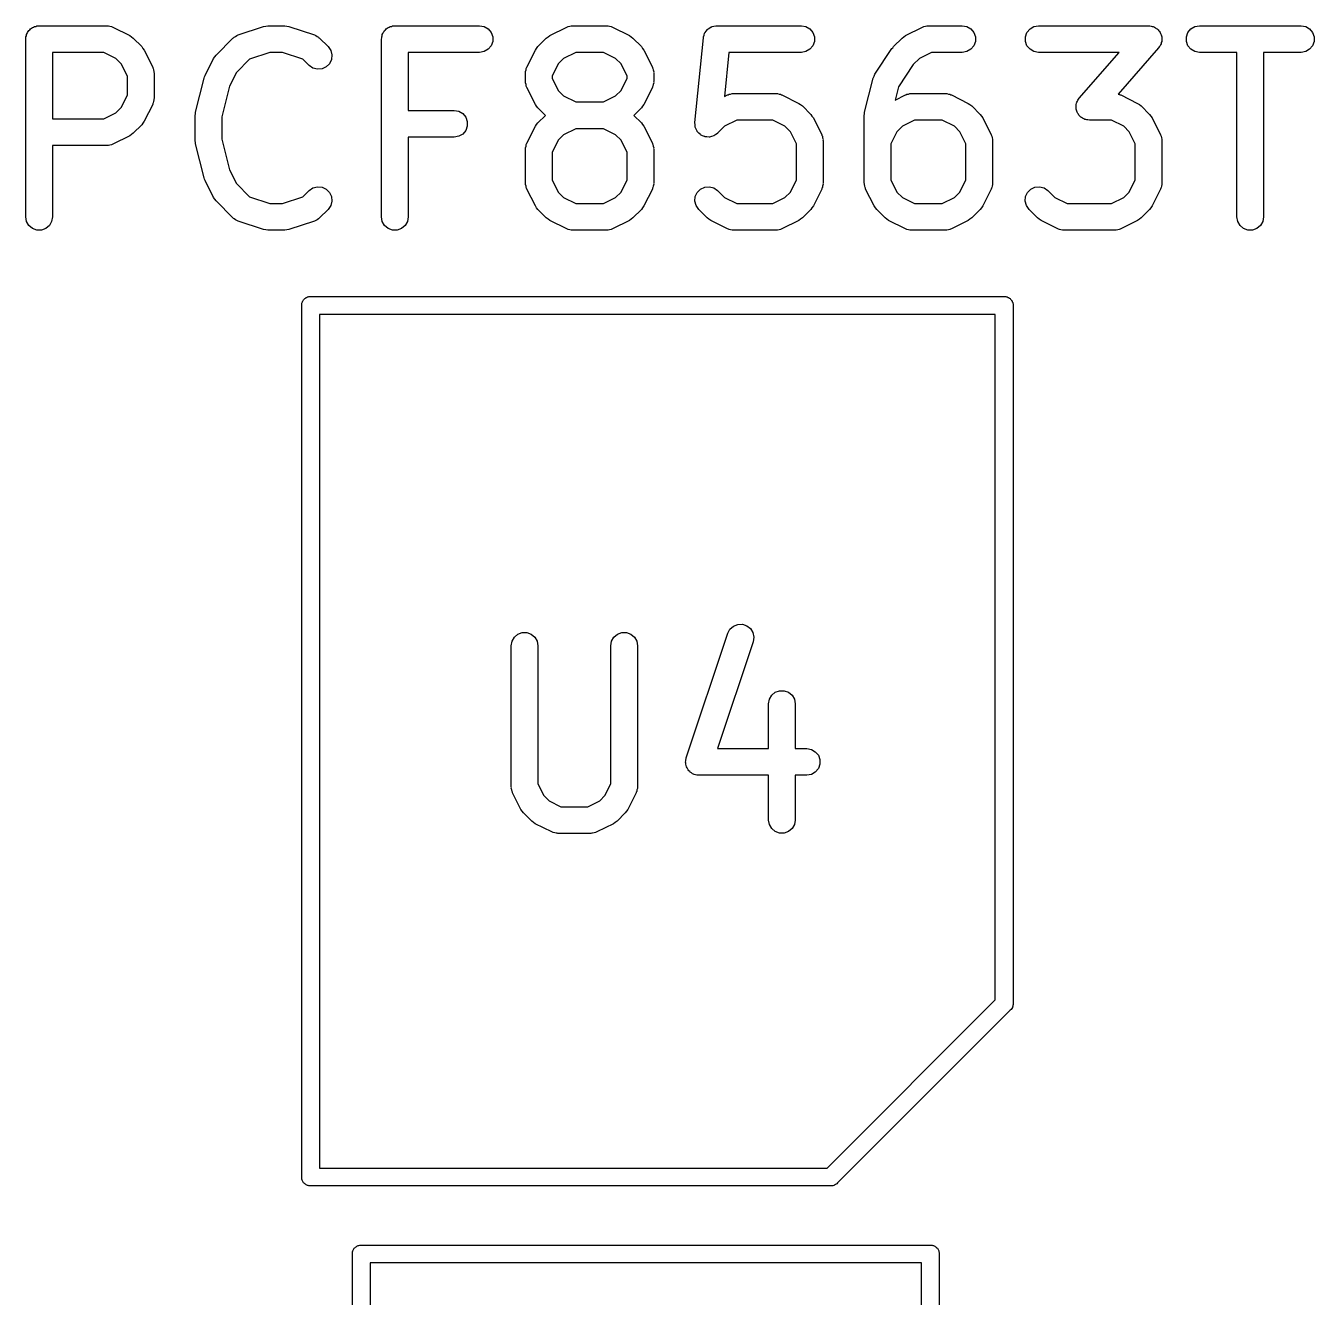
# Model space of a CAD drawing. Extents: x 51.7 to 146.1, y -97.1 to -36.3.
# Drawn here: x 95.95 to 103.2, y -83.9 to -76.75 of the extents above; entities that cross this region are included whole.
import ezdxf

# ---------------------------------------------------------------- set-up
doc = ezdxf.new("R2010")
doc.units = 0
doc.header["$MEASUREMENT"] = 0
doc.layers.add('BLACK', color=7, linetype='CONTINUOUS')

msp = doc.modelspace()

# ---------------------------------------------------------------- linework, layer by layer
at = {"layer": 'BLACK', "linetype": 'CONTINUOUS'}
for p, q in [((95.9626, -76.793), (95.9649, -76.7869)), ((95.9649, -76.7869), (95.9691, -76.7819)), ((95.9691, -76.7819), (95.9724, -76.7762)), ((95.9724, -76.7762), (95.9774, -76.772)), ((95.9774, -76.772), (95.9816, -76.7669)), ((95.9816, -76.7669), (95.9873, -76.7636)), ((95.9873, -76.7636), (95.9923, -76.7594)), ((95.9923, -76.7594), (95.9985, -76.7572)), ((95.9985, -76.7572), (96.0042, -76.7539)), ((96.0042, -76.7539), (96.0106, -76.7528)), ((96.0106, -76.7528), (96.0168, -76.7505)), ((96.0168, -76.7505), (96.0233, -76.7505)), ((96.0233, -76.7505), (96.0298, -76.7494)), ((96.0298, -76.7494), (96.4108, -76.7494)), ((96.4108, -76.7494), (96.415, -76.7501)), ((96.415, -76.7501), (96.4193, -76.7499)), ((96.4193, -76.7499), (96.4278, -76.7524)), ((96.4278, -76.7524), (96.4364, -76.7539)), ((96.4364, -76.7539), (96.4402, -76.7561)), ((96.4402, -76.7561), (96.4443, -76.7573)), ((96.4443, -76.7573), (96.5395, -76.8049)), ((97.1489, -76.8008), (97.2918, -76.7532)), ((97.2918, -76.7532), (97.3037, -76.7515)), ((97.3037, -76.7515), (97.3155, -76.7494)), ((97.3155, -76.7494), (97.4108, -76.7494)), ((97.4108, -76.7494), (97.4226, -76.7515)), ((97.4226, -76.7515), (97.4345, -76.7532)), ((97.4345, -76.7532), (97.5773, -76.8008)), ((97.9626, -76.793), (97.9649, -76.7869)), ((97.9649, -76.7869), (97.9691, -76.7819)), ((97.9691, -76.7819), (97.9724, -76.7762)), ((97.9724, -76.7762), (97.9774, -76.772)), ((97.9774, -76.772), (97.9816, -76.7669)), ((97.9816, -76.7669), (97.9873, -76.7636)), ((97.9873, -76.7636), (97.9923, -76.7594)), ((97.9923, -76.7594), (97.9985, -76.7572)), ((97.9985, -76.7572), (98.0042, -76.7539)), ((98.0042, -76.7539), (98.0106, -76.7528)), ((98.0106, -76.7528), (98.0168, -76.7505)), ((98.0168, -76.7505), (98.0233, -76.7505)), ((98.0233, -76.7505), (98.0298, -76.7494)), ((98.0298, -76.7494), (98.506, -76.7494)), ((98.506, -76.7494), (98.5317, -76.7539)), ((98.5317, -76.7539), (98.5542, -76.7669)), ((98.5542, -76.7669), (98.571, -76.7869)), ((98.571, -76.7869), (98.5799, -76.8114)), ((98.901, -76.8049), (98.9963, -76.7573)), ((98.9963, -76.7573), (99.0004, -76.7561)), ((99.0004, -76.7561), (99.0042, -76.7539)), ((99.0042, -76.7539), (99.0128, -76.7524)), ((99.0128, -76.7524), (99.0212, -76.7499)), ((99.0212, -76.7499), (99.0255, -76.7501)), ((99.0255, -76.7501), (99.0298, -76.7494)), ((99.0298, -76.7494), (99.2203, -76.7494)), ((99.2203, -76.7494), (99.2245, -76.7501)), ((99.2245, -76.7501), (99.2289, -76.7499)), ((99.2289, -76.7499), (99.2373, -76.7524)), ((99.2373, -76.7524), (99.2459, -76.7539)), ((99.2459, -76.7539), (99.2497, -76.7561)), ((99.2497, -76.7561), (99.2538, -76.7573)), ((99.2538, -76.7573), (99.3491, -76.8049)), ((99.7734, -76.7895), (99.7744, -76.7869)), ((99.7744, -76.7869), (99.781, -76.779)), ((99.781, -76.779), (99.787, -76.7707)), ((99.787, -76.7707), (99.7893, -76.7691)), ((99.7893, -76.7691), (99.7911, -76.7669)), ((99.7911, -76.7669), (99.8, -76.7618)), ((99.8, -76.7618), (99.8085, -76.756)), ((99.8085, -76.756), (99.8112, -76.7553)), ((99.8112, -76.7553), (99.8137, -76.7539)), ((99.8137, -76.7539), (99.8238, -76.7521)), ((99.8238, -76.7521), (99.8337, -76.7496)), ((99.8337, -76.7496), (99.8365, -76.7499)), ((99.8365, -76.7499), (99.8393, -76.7494)), ((99.8393, -76.7494), (100.316, -76.7494)), ((100.316, -76.7494), (100.341, -76.7539)), ((100.341, -76.7539), (100.364, -76.7669)), ((100.364, -76.7669), (100.38, -76.7869)), ((100.38, -76.7869), (100.389, -76.8114)), ((100.901, -76.8049), (100.996, -76.7573)), ((100.996, -76.7573), (101, -76.7561)), ((101, -76.7561), (101.004, -76.7539)), ((101.004, -76.7539), (101.013, -76.7524)), ((101.013, -76.7524), (101.021, -76.7499)), ((101.021, -76.7499), (101.026, -76.7501)), ((101.026, -76.7501), (101.03, -76.7494)), ((101.03, -76.7494), (101.22, -76.7494)), ((101.22, -76.7494), (101.246, -76.7539)), ((101.246, -76.7539), (101.268, -76.7669)), ((101.268, -76.7669), (101.285, -76.7869)), ((101.285, -76.7869), (101.294, -76.8114)), ((101.575, -76.8114), (101.584, -76.7869)), ((101.584, -76.7869), (101.601, -76.7669)), ((101.601, -76.7669), (101.623, -76.7539)), ((101.623, -76.7539), (101.649, -76.7494)), ((101.649, -76.7494), (102.268, -76.7494)), ((102.268, -76.7494), (102.275, -76.7507)), ((102.275, -76.7507), (102.282, -76.7508)), ((102.282, -76.7508), (102.288, -76.7529)), ((102.288, -76.7529), (102.294, -76.7539)), ((102.294, -76.7539), (102.3, -76.7576)), ((102.3, -76.7576), (102.307, -76.7602)), ((102.307, -76.7602), (102.311, -76.764)), ((102.311, -76.764), (102.316, -76.7669)), ((102.316, -76.7669), (102.321, -76.7725)), ((102.321, -76.7725), (102.326, -76.7774)), ((102.326, -76.7774), (102.329, -76.7824)), ((102.329, -76.7824), (102.333, -76.7869)), ((102.333, -76.7869), (102.335, -76.7938)), ((102.48, -76.8114), (102.489, -76.7869)), ((102.489, -76.7869), (102.505, -76.7669)), ((102.505, -76.7669), (102.528, -76.7539)), ((102.528, -76.7539), (102.554, -76.7494)), ((102.554, -76.7494), (103.125, -76.7494)), ((103.125, -76.7494), (103.151, -76.7539)), ((103.151, -76.7539), (103.173, -76.7669)), ((103.173, -76.7669), (103.19, -76.7869)), ((103.19, -76.7869), (103.199, -76.8114)), ((95.9548, -76.8244), (95.9559, -76.8179)), ((95.9548, -77.8244), (95.9548, -76.8244)), ((95.9559, -76.8114), (95.9582, -76.8052)), ((95.9559, -76.8179), (95.9559, -76.8114)), ((95.9582, -76.8052), (95.9593, -76.7987)), ((95.9593, -76.7987), (95.9626, -76.793)), ((96.5395, -76.8049), (96.5492, -76.8121)), ((96.5492, -76.8121), (96.559, -76.819)), ((96.559, -76.819), (96.6067, -76.8666)), ((97.0244, -76.9142), (97.1196, -76.819)), ((97.1196, -76.819), (97.1232, -76.8165)), ((97.1232, -76.8165), (97.126, -76.8133)), ((97.126, -76.8133), (97.1338, -76.8091)), ((97.1338, -76.8091), (97.141, -76.804)), ((97.141, -76.804), (97.1451, -76.8029)), ((97.1451, -76.8029), (97.1489, -76.8008)), ((97.5773, -76.8008), (97.5811, -76.8029)), ((97.5811, -76.8029), (97.5853, -76.804)), ((97.5853, -76.804), (97.5925, -76.8091)), ((97.5925, -76.8091), (97.6002, -76.8133)), ((97.6002, -76.8133), (97.6031, -76.8165)), ((97.6031, -76.8165), (97.6067, -76.819)), ((97.6067, -76.819), (97.6543, -76.8666)), ((97.9548, -76.8244), (97.9559, -76.8179)), ((97.9548, -77.8244), (97.9548, -76.8244)), ((97.9559, -76.8114), (97.9582, -76.8052)), ((97.9559, -76.8179), (97.9559, -76.8114)), ((97.9582, -76.8052), (97.9593, -76.7987)), ((97.9593, -76.7987), (97.9626, -76.793)), ((98.5799, -76.8374), (98.571, -76.8619)), ((98.5799, -76.8114), (98.5799, -76.8374)), ((98.8339, -76.8666), (98.8815, -76.819)), ((98.8815, -76.819), (98.8914, -76.8121)), ((98.8914, -76.8121), (98.901, -76.8049)), ((99.3491, -76.8049), (99.3587, -76.8121)), ((99.3587, -76.8121), (99.3686, -76.819)), ((99.3686, -76.819), (99.4162, -76.8666)), ((99.7171, -77.2931), (99.7647, -76.8169)), ((99.7647, -76.8169), (99.7655, -76.8142)), ((99.7655, -76.8114), (99.769, -76.8017)), ((99.7655, -76.8142), (99.7655, -76.8114)), ((99.769, -76.8017), (99.7718, -76.7918)), ((99.7718, -76.7918), (99.7734, -76.7895)), ((100.389, -76.8374), (100.38, -76.8619)), ((100.389, -76.8114), (100.389, -76.8374)), ((100.834, -76.8666), (100.882, -76.819)), ((100.882, -76.819), (100.891, -76.8121)), ((100.891, -76.8121), (100.901, -76.8049)), ((101.294, -76.8374), (101.285, -76.8619)), ((101.294, -76.8114), (101.294, -76.8374)), ((101.575, -76.8374), (101.575, -76.8114)), ((101.584, -76.8619), (101.575, -76.8374)), ((102.335, -76.8564), (102.333, -76.8619)), ((102.335, -76.7938), (102.339, -76.8002)), ((102.338, -76.8515), (102.335, -76.8564)), ((102.339, -76.8443), (102.338, -76.8515)), ((102.339, -76.8002), (102.34, -76.8059)), ((102.342, -76.8374), (102.339, -76.8443)), ((102.34, -76.8059), (102.342, -76.8114)), ((102.342, -76.8114), (102.342, -76.8187)), ((102.342, -76.8187), (102.343, -76.8259)), ((102.343, -76.8259), (102.342, -76.8316)), ((102.342, -76.8316), (102.342, -76.8374)), ((102.48, -76.8374), (102.48, -76.8114)), ((102.489, -76.8619), (102.48, -76.8374)), ((103.199, -76.8374), (103.19, -76.8619)), ((103.199, -76.8114), (103.199, -76.8374)), ((96.1048, -76.8994), (96.1048, -77.2732)), ((96.3931, -76.8994), (96.1048, -76.8994)), ((96.4616, -76.9336), (96.3931, -76.8994)), ((96.6067, -76.8666), (96.6135, -76.8764)), ((96.6135, -76.8764), (96.6207, -76.8861)), ((96.6207, -76.8861), (96.6683, -76.9813)), ((97.0103, -76.9337), (97.0175, -76.924)), ((97.0175, -76.924), (97.0244, -76.9142)), ((97.3277, -76.8994), (97.2132, -76.9376)), ((97.3986, -76.8994), (97.3277, -76.8994)), ((97.5131, -76.9376), (97.3986, -76.8994)), ((97.6543, -76.8666), (97.6692, -76.8879)), ((97.6692, -76.8879), (97.676, -76.9131)), ((97.676, -76.9131), (97.6737, -76.939)), ((98.506, -76.8994), (98.1048, -76.8994)), ((98.1048, -76.8994), (98.1048, -77.2256)), ((98.5317, -76.8949), (98.506, -76.8994)), ((98.5542, -76.8818), (98.5317, -76.8949)), ((98.571, -76.8619), (98.5542, -76.8818)), ((98.7723, -76.9813), (98.8199, -76.8861)), ((98.8199, -76.8861), (98.827, -76.8764)), ((98.827, -76.8764), (98.8339, -76.8666)), ((99.0475, -76.8994), (98.979, -76.9336)), ((99.2026, -76.8994), (99.0475, -76.8994)), ((99.2711, -76.9336), (99.2026, -76.8994)), ((99.4162, -76.8666), (99.4231, -76.8764)), ((99.4231, -76.8764), (99.4302, -76.8861)), ((99.4302, -76.8861), (99.4778, -76.9813)), ((99.9072, -76.8994), (99.8824, -77.1476)), ((100.316, -76.8994), (99.9072, -76.8994)), ((100.341, -76.8949), (100.316, -76.8994)), ((100.364, -76.8818), (100.341, -76.8949)), ((100.38, -76.8619), (100.364, -76.8818)), ((100.729, -77.0209), (100.825, -76.878)), ((100.825, -76.878), (100.83, -76.8727)), ((100.83, -76.8727), (100.834, -76.8666)), ((101.048, -76.8994), (100.979, -76.9336)), ((101.22, -76.8994), (101.048, -76.8994)), ((101.246, -76.8949), (101.22, -76.8994)), ((101.268, -76.8818), (101.246, -76.8949)), ((101.285, -76.8619), (101.268, -76.8818)), ((101.601, -76.8818), (101.584, -76.8619)), ((101.623, -76.8949), (101.601, -76.8818)), ((101.649, -76.8994), (101.623, -76.8949)), ((102.103, -76.8994), (101.649, -76.8994)), ((101.878, -77.1559), (102.103, -76.8994)), ((102.324, -76.8738), (102.097, -77.1338)), ((102.328, -76.8675), (102.324, -76.8738)), ((102.333, -76.8619), (102.328, -76.8675)), ((102.505, -76.8818), (102.489, -76.8619)), ((102.528, -76.8949), (102.505, -76.8818)), ((102.554, -76.8994), (102.528, -76.8949)), ((102.764, -76.8994), (102.554, -76.8994)), ((102.764, -77.8244), (102.764, -76.8994)), ((103.125, -76.8994), (102.914, -76.8994)), ((102.914, -76.8994), (102.914, -77.8244)), ((103.151, -76.8949), (103.125, -76.8994)), ((103.173, -76.8818), (103.151, -76.8949)), ((103.19, -76.8619), (103.173, -76.8818)), ((96.492, -76.964), (96.4616, -76.9336)), ((96.5262, -77.0326), (96.492, -76.964)), ((96.6683, -76.9813), (96.6696, -76.9855)), ((96.6696, -76.9855), (96.6717, -76.9892)), ((96.6717, -76.9892), (96.6732, -76.9979)), ((96.6732, -76.9979), (96.6757, -77.0063)), ((96.9627, -77.0289), (97.0103, -76.9337)), ((97.2132, -76.9376), (97.1391, -77.0117)), ((97.5482, -76.9727), (97.5131, -76.9376)), ((97.5695, -76.9876), (97.5482, -76.9727)), ((97.5947, -76.9943), (97.5695, -76.9876)), ((97.6206, -76.9921), (97.5947, -76.9943)), ((97.6443, -76.9811), (97.6206, -76.9921)), ((97.6627, -76.9626), (97.6443, -76.9811)), ((97.6737, -76.939), (97.6627, -76.9626)), ((98.7648, -77.0063), (98.7673, -76.9979)), ((98.7673, -76.9979), (98.7689, -76.9892)), ((98.7689, -76.9892), (98.771, -76.9855)), ((98.771, -76.9855), (98.7723, -76.9813)), ((98.9486, -76.964), (98.9143, -77.0326)), ((98.979, -76.9336), (98.9486, -76.964)), ((99.3015, -76.964), (99.2711, -76.9336)), ((99.3358, -77.0326), (99.3015, -76.964)), ((99.4778, -76.9813), (99.4791, -76.9855)), ((99.4791, -76.9855), (99.4812, -76.9892)), ((99.4812, -76.9892), (99.4828, -76.9979)), ((99.4828, -76.9979), (99.4853, -77.0063)), ((100.945, -76.9674), (100.861, -77.0933)), ((100.979, -76.9336), (100.945, -76.9674)), ((96.5262, -77.14), (96.5262, -77.0326)), ((96.6757, -77.0063), (96.6755, -77.0106)), ((96.6755, -77.0106), (96.6762, -77.0149)), ((96.6762, -77.0149), (96.6762, -77.1577)), ((96.9094, -77.2348), (96.957, -77.0443)), ((96.957, -77.0443), (96.9604, -77.0368)), ((96.9604, -77.0368), (96.9627, -77.0289)), ((97.1391, -77.0117), (97.1006, -77.0887)), ((98.7643, -77.0149), (98.7651, -77.0106)), ((98.7643, -77.0625), (98.7643, -77.0149)), ((98.7651, -77.0667), (98.7643, -77.0625)), ((98.7651, -77.0106), (98.7648, -77.0063)), ((98.7648, -77.071), (98.7651, -77.0667)), ((98.7673, -77.0795), (98.7648, -77.071)), ((98.9143, -77.0326), (98.9143, -77.0448)), ((98.9143, -77.0448), (98.9486, -77.1133)), ((99.3015, -77.1133), (99.3358, -77.0448)), ((99.3358, -77.0448), (99.3358, -77.0326)), ((99.4853, -77.0711), (99.4828, -77.0795)), ((99.4853, -77.0063), (99.485, -77.0106)), ((99.485, -77.0106), (99.4858, -77.0149)), ((99.4858, -77.0625), (99.485, -77.0667)), ((99.485, -77.0667), (99.4853, -77.0711)), ((99.4858, -77.0149), (99.4858, -77.0625)), ((100.671, -77.2348), (100.719, -77.0443)), ((100.719, -77.0443), (100.724, -77.0327)), ((100.724, -77.0327), (100.729, -77.0209)), ((96.492, -77.2085), (96.5262, -77.14)), ((97.1006, -77.0887), (97.0572, -77.2622)), ((98.7689, -77.0881), (98.7673, -77.0795)), ((98.771, -77.0919), (98.7689, -77.0881)), ((98.7723, -77.096), (98.771, -77.0919)), ((98.8199, -77.1913), (98.7723, -77.096)), ((98.9486, -77.1133), (98.979, -77.1437)), ((98.979, -77.1437), (99.0475, -77.178)), ((99.2026, -77.178), (99.2711, -77.1437)), ((99.2711, -77.1437), (99.3015, -77.1133)), ((99.4778, -77.096), (99.4302, -77.1913)), ((99.4791, -77.0919), (99.4778, -77.096)), ((99.4812, -77.0881), (99.4791, -77.0919)), ((99.4828, -77.0795), (99.4812, -77.0881)), ((99.8824, -77.1476), (99.901, -77.1383)), ((99.901, -77.1383), (99.9052, -77.137)), ((99.9052, -77.137), (99.9089, -77.1349)), ((99.9089, -77.1349), (99.9176, -77.1333)), ((99.9176, -77.1333), (99.926, -77.1308)), ((99.926, -77.1308), (99.9303, -77.1311)), ((99.9303, -77.1311), (99.9346, -77.1303)), ((99.9346, -77.1303), (100.173, -77.1303)), ((100.173, -77.1303), (100.177, -77.1311)), ((100.177, -77.1311), (100.181, -77.1308)), ((100.181, -77.1308), (100.19, -77.1333)), ((100.19, -77.1333), (100.198, -77.1349)), ((100.198, -77.1349), (100.202, -77.137)), ((100.202, -77.137), (100.206, -77.1383)), ((100.206, -77.1383), (100.301, -77.1859)), ((100.861, -77.0933), (100.843, -77.1674)), ((100.843, -77.1674), (100.901, -77.1383)), ((100.901, -77.1383), (100.905, -77.137)), ((100.905, -77.137), (100.909, -77.1349)), ((100.909, -77.1349), (100.918, -77.1333)), ((100.918, -77.1333), (100.926, -77.1308)), ((100.926, -77.1308), (100.93, -77.1311)), ((100.93, -77.1311), (100.935, -77.1303)), ((100.935, -77.1303), (101.125, -77.1303)), ((101.125, -77.1303), (101.129, -77.1311)), ((101.129, -77.1311), (101.134, -77.1308)), ((101.134, -77.1308), (101.142, -77.1333)), ((101.142, -77.1333), (101.151, -77.1349)), ((101.151, -77.1349), (101.154, -77.137)), ((101.154, -77.137), (101.159, -77.1383)), ((101.159, -77.1383), (101.254, -77.1859)), ((102.097, -77.1338), (102.103, -77.1349)), ((102.103, -77.1349), (102.107, -77.137)), ((102.107, -77.137), (102.111, -77.1383)), ((102.111, -77.1383), (102.206, -77.1859)), ((96.4616, -77.2389), (96.492, -77.2085)), ((96.6683, -77.1913), (96.6207, -77.2865)), ((96.6696, -77.1871), (96.6683, -77.1913)), ((96.6717, -77.1834), (96.6696, -77.1871)), ((96.6732, -77.1747), (96.6717, -77.1834)), ((96.6757, -77.1663), (96.6732, -77.1747)), ((96.6762, -77.1577), (96.6755, -77.162)), ((96.6755, -77.162), (96.6757, -77.1663)), ((98.827, -77.2009), (98.8199, -77.1913)), ((98.8339, -77.2107), (98.827, -77.2009)), ((98.8761, -77.253), (98.8339, -77.2107)), ((99.0475, -77.178), (99.2026, -77.178)), ((99.4162, -77.2107), (99.374, -77.253)), ((99.4231, -77.2009), (99.4162, -77.2107)), ((99.4302, -77.1913), (99.4231, -77.2009)), ((100.301, -77.1859), (100.311, -77.193)), ((100.311, -77.193), (100.321, -77.1999)), ((100.321, -77.1999), (100.369, -77.2475)), ((101.254, -77.1859), (101.263, -77.193)), ((101.263, -77.193), (101.273, -77.1999)), ((101.273, -77.1999), (101.321, -77.2475)), ((101.86, -77.2038), (101.861, -77.1981)), ((101.861, -77.211), (101.86, -77.2038)), ((101.861, -77.1923), (101.863, -77.1854)), ((101.861, -77.1981), (101.861, -77.1923)), ((101.861, -77.2184), (101.861, -77.211)), ((101.863, -77.2238), (101.861, -77.2184)), ((101.863, -77.1854), (101.865, -77.1782)), ((101.865, -77.1782), (101.868, -77.1733)), ((101.868, -77.1733), (101.87, -77.1678)), ((101.87, -77.1678), (101.874, -77.1622)), ((101.874, -77.1622), (101.878, -77.1559)), ((102.206, -77.1859), (102.216, -77.193)), ((102.216, -77.193), (102.226, -77.1999)), ((102.226, -77.1999), (102.273, -77.2475)), ((96.1048, -77.2732), (96.3931, -77.2732)), ((96.3931, -77.2732), (96.4616, -77.2389)), ((96.6207, -77.2865), (96.6135, -77.2962)), ((96.9072, -77.253), (96.9088, -77.2439)), ((96.9072, -77.3958), (96.9072, -77.253)), ((96.9088, -77.2439), (96.9094, -77.2348)), ((97.0572, -77.2622), (97.0572, -77.3866)), ((98.1048, -77.2256), (98.3631, -77.2256)), ((98.3631, -77.2256), (98.3888, -77.2301)), ((98.3888, -77.2301), (98.4114, -77.2431)), ((98.4114, -77.2431), (98.4281, -77.2631)), ((98.4281, -77.2631), (98.437, -77.2875)), ((98.437, -77.2875), (98.437, -77.3136)), ((98.827, -77.305), (98.8339, -77.2952)), ((98.8339, -77.2952), (98.8761, -77.253)), ((99.374, -77.253), (99.4162, -77.2952)), ((99.4162, -77.2952), (99.4231, -77.305)), ((99.717, -77.294), (99.7171, -77.2936)), ((99.7181, -77.3065), (99.717, -77.294)), ((99.7171, -77.2936), (99.7171, -77.2931)), ((99.9523, -77.2803), (99.8838, -77.3146)), ((100.155, -77.2803), (99.9523, -77.2803)), ((100.223, -77.3146), (100.155, -77.2803)), ((100.369, -77.2475), (100.375, -77.2574)), ((100.375, -77.2574), (100.383, -77.267)), ((100.383, -77.267), (100.43, -77.3623)), ((100.669, -77.253), (100.671, -77.2439)), ((100.669, -77.6339), (100.669, -77.253)), ((100.671, -77.2439), (100.671, -77.2348)), ((100.952, -77.2803), (100.884, -77.3146)), ((101.107, -77.2803), (100.952, -77.2803)), ((101.176, -77.3146), (101.107, -77.2803)), ((101.321, -77.2475), (101.328, -77.2574)), ((101.328, -77.2574), (101.335, -77.267)), ((101.335, -77.267), (101.383, -77.3623)), ((101.864, -77.2295), (101.863, -77.2238)), ((101.867, -77.2359), (101.864, -77.2295)), ((101.87, -77.2428), (101.867, -77.2359)), ((101.873, -77.2473), (101.87, -77.2428)), ((101.876, -77.2523), (101.873, -77.2473)), ((101.882, -77.2572), (101.876, -77.2523)), ((101.886, -77.2628), (101.882, -77.2572)), ((101.891, -77.2657), (101.886, -77.2628)), ((101.896, -77.2695), (101.891, -77.2657)), ((101.903, -77.2721), (101.896, -77.2695)), ((101.909, -77.2758), (101.903, -77.2721)), ((101.915, -77.2768), (101.909, -77.2758)), ((101.92, -77.2789), (101.915, -77.2768)), ((101.927, -77.2791), (101.92, -77.2789)), ((101.935, -77.2803), (101.927, -77.2791)), ((102.06, -77.2803), (101.935, -77.2803)), ((102.128, -77.3146), (102.06, -77.2803)), ((102.273, -77.2475), (102.28, -77.2574)), ((102.28, -77.2574), (102.287, -77.267)), ((102.287, -77.267), (102.335, -77.3623)), ((96.5395, -77.3677), (96.4443, -77.4153)), ((96.5492, -77.3605), (96.5395, -77.3677)), ((96.559, -77.3536), (96.5492, -77.3605)), ((96.6067, -77.306), (96.559, -77.3536)), ((96.6135, -77.2962), (96.6067, -77.306)), ((98.4114, -77.358), (98.3888, -77.371)), ((98.4281, -77.3381), (98.4114, -77.358)), ((98.437, -77.3136), (98.4281, -77.3381)), ((98.7723, -77.4099), (98.8199, -77.3146)), ((98.8199, -77.3146), (98.827, -77.305)), ((98.979, -77.3622), (98.9486, -77.3926)), ((99.0475, -77.328), (98.979, -77.3622)), ((99.2026, -77.328), (99.0475, -77.328)), ((99.2711, -77.3622), (99.2026, -77.328)), ((99.3015, -77.3926), (99.2711, -77.3622)), ((99.4231, -77.305), (99.4302, -77.3146)), ((99.4302, -77.3146), (99.4778, -77.4099)), ((99.719, -77.3191), (99.7181, -77.3065)), ((99.7192, -77.3195), (99.719, -77.3191)), ((99.7193, -77.32), (99.7192, -77.3195)), ((99.7246, -77.3314), (99.7193, -77.32)), ((99.7297, -77.3428), (99.7246, -77.3314)), ((99.7301, -77.3432), (99.7297, -77.3428)), ((99.7303, -77.3436), (99.7301, -77.3432)), ((99.7392, -77.3525), (99.7303, -77.3436)), ((99.7479, -77.3615), (99.7392, -77.3525)), ((99.7484, -77.3617), (99.7479, -77.3615)), ((99.7487, -77.362), (99.7484, -77.3617)), ((99.7601, -77.3673), (99.7487, -77.362)), ((99.7714, -77.3728), (99.7601, -77.3673)), ((99.8337, -77.3613), (99.8234, -77.3685)), ((99.8441, -77.3543), (99.8337, -77.3613)), ((99.8444, -77.3539), (99.8441, -77.3543)), ((99.8447, -77.3536), (99.8444, -77.3539)), ((99.8838, -77.3146), (99.8447, -77.3536)), ((100.254, -77.345), (100.223, -77.3146)), ((100.288, -77.4135), (100.254, -77.345)), ((100.43, -77.3623), (100.431, -77.3664)), ((100.431, -77.3664), (100.434, -77.3702)), ((100.853, -77.345), (100.819, -77.4135)), ((100.884, -77.3146), (100.853, -77.345)), ((101.206, -77.345), (101.176, -77.3146)), ((101.241, -77.4135), (101.206, -77.345)), ((101.383, -77.3623), (101.384, -77.3664)), ((101.384, -77.3664), (101.386, -77.3702)), ((102.159, -77.345), (102.128, -77.3146)), ((102.193, -77.4135), (102.159, -77.345)), ((102.335, -77.3623), (102.336, -77.3664)), ((102.336, -77.3664), (102.338, -77.3702)), ((96.4108, -77.4232), (96.1048, -77.4232)), ((96.1048, -77.4232), (96.1048, -77.8244)), ((96.415, -77.4224), (96.4108, -77.4232)), ((96.4193, -77.4227), (96.415, -77.4224)), ((96.4278, -77.4202), (96.4193, -77.4227)), ((96.4364, -77.4187), (96.4278, -77.4202)), ((96.4402, -77.4165), (96.4364, -77.4187)), ((96.4443, -77.4153), (96.4402, -77.4165)), ((96.9088, -77.4048), (96.9072, -77.3958)), ((96.9094, -77.414), (96.9088, -77.4048)), ((96.957, -77.6045), (96.9094, -77.414)), ((97.0572, -77.3866), (97.1006, -77.5601)), ((98.3631, -77.3756), (98.1048, -77.3756)), ((98.1048, -77.3756), (98.1048, -77.8244)), ((98.3888, -77.371), (98.3631, -77.3756)), ((98.7643, -77.4434), (98.7651, -77.4392)), ((98.7648, -77.4349), (98.7673, -77.4264)), ((98.7651, -77.4392), (98.7648, -77.4349)), ((98.7673, -77.4264), (98.7689, -77.4178)), ((98.7689, -77.4178), (98.771, -77.414)), ((98.771, -77.414), (98.7723, -77.4099)), ((98.9486, -77.3926), (98.9143, -77.4611)), ((99.3358, -77.4611), (99.3015, -77.3926)), ((99.4778, -77.4099), (99.4791, -77.414)), ((99.4791, -77.414), (99.4812, -77.4178)), ((99.4812, -77.4178), (99.4828, -77.4264)), ((99.4828, -77.4264), (99.4853, -77.4349)), ((99.4853, -77.4349), (99.485, -77.4392)), ((99.485, -77.4392), (99.4858, -77.4434)), ((99.7719, -77.3728), (99.7714, -77.3728)), ((99.7723, -77.373), (99.7719, -77.3728)), ((99.7848, -77.3741), (99.7723, -77.373)), ((99.7973, -77.3754), (99.7848, -77.3741)), ((99.7978, -77.3752), (99.7973, -77.3754)), ((99.7982, -77.3753), (99.7978, -77.3752)), ((99.8103, -77.372), (99.7982, -77.3753)), ((99.8226, -77.3689), (99.8103, -77.372)), ((99.823, -77.3687), (99.8226, -77.3689)), ((99.8234, -77.3685), (99.823, -77.3687)), ((100.288, -77.6162), (100.288, -77.4135)), ((100.434, -77.3702), (100.435, -77.3788)), ((100.435, -77.3788), (100.438, -77.3872)), ((100.438, -77.3872), (100.437, -77.3915)), ((100.437, -77.3915), (100.438, -77.3958)), ((100.438, -77.3958), (100.438, -77.6339)), ((100.819, -77.4135), (100.819, -77.6162)), ((101.241, -77.6162), (101.241, -77.4135)), ((101.386, -77.3702), (101.388, -77.3788)), ((101.388, -77.3788), (101.39, -77.3872)), ((101.39, -77.3872), (101.39, -77.3915)), ((101.39, -77.3915), (101.391, -77.3958)), ((101.391, -77.3958), (101.391, -77.6339)), ((102.193, -77.6162), (102.193, -77.4135)), ((102.338, -77.3702), (102.34, -77.3788)), ((102.34, -77.3788), (102.342, -77.3872)), ((102.342, -77.3872), (102.342, -77.3915)), ((102.342, -77.3915), (102.343, -77.3958)), ((102.343, -77.3958), (102.343, -77.6339)), ((98.7643, -77.6339), (98.7643, -77.4434)), ((98.9143, -77.4611), (98.9143, -77.6162)), ((99.3358, -77.6162), (99.3358, -77.4611)), ((99.4858, -77.4434), (99.4858, -77.6339)), ((97.1006, -77.5601), (97.1391, -77.6371)), ((96.9604, -77.612), (96.957, -77.6045)), ((96.9627, -77.6198), (96.9604, -77.612)), ((97.0103, -77.7151), (96.9627, -77.6198)), ((97.1391, -77.6371), (97.2132, -77.7112)), ((97.5695, -77.6612), (97.5947, -77.6544)), ((97.5947, -77.6544), (97.6206, -77.6567)), ((97.6206, -77.6567), (97.6443, -77.6677)), ((98.7651, -77.6382), (98.7643, -77.6339)), ((98.7648, -77.6425), (98.7651, -77.6382)), ((98.7673, -77.6509), (98.7648, -77.6425)), ((98.7689, -77.6596), (98.7673, -77.6509)), ((98.9143, -77.6162), (98.9486, -77.6847)), ((99.3015, -77.6847), (99.3358, -77.6162)), ((99.4828, -77.6509), (99.4812, -77.6596)), ((99.4853, -77.6425), (99.4828, -77.6509)), ((99.4858, -77.6339), (99.485, -77.6382)), ((99.485, -77.6382), (99.4853, -77.6425)), ((99.7487, -77.6677), (99.7723, -77.6567)), ((99.7723, -77.6567), (99.7982, -77.6544)), ((99.7982, -77.6544), (99.8234, -77.6612)), ((100.254, -77.6847), (100.288, -77.6162)), ((100.435, -77.6509), (100.434, -77.6596)), ((100.438, -77.6425), (100.435, -77.6509)), ((100.438, -77.6339), (100.437, -77.6382)), ((100.437, -77.6382), (100.438, -77.6425)), ((100.67, -77.6382), (100.669, -77.6339)), ((100.67, -77.6425), (100.67, -77.6382)), ((100.672, -77.6509), (100.67, -77.6425)), ((100.674, -77.6596), (100.672, -77.6509)), ((100.819, -77.6162), (100.853, -77.6847)), ((101.206, -77.6847), (101.241, -77.6162)), ((101.388, -77.6509), (101.386, -77.6596)), ((101.39, -77.6425), (101.388, -77.6509)), ((101.391, -77.6339), (101.39, -77.6382)), ((101.39, -77.6382), (101.39, -77.6425)), ((101.606, -77.6677), (101.629, -77.6567)), ((101.629, -77.6567), (101.655, -77.6544)), ((101.655, -77.6544), (101.681, -77.6612)), ((102.159, -77.6847), (102.193, -77.6162)), ((102.34, -77.6509), (102.338, -77.6596)), ((102.342, -77.6425), (102.34, -77.6509)), ((102.343, -77.6339), (102.342, -77.6382)), ((102.342, -77.6382), (102.342, -77.6425)), ((97.0175, -77.7247), (97.0103, -77.7151)), ((97.0244, -77.7346), (97.0175, -77.7247)), ((97.2132, -77.7112), (97.3277, -77.7494)), ((97.3986, -77.7494), (97.5131, -77.7112)), ((97.5131, -77.7112), (97.5482, -77.6761)), ((97.5482, -77.6761), (97.5695, -77.6612)), ((97.6443, -77.6677), (97.6627, -77.6861)), ((97.6627, -77.6861), (97.6737, -77.7097)), ((97.6737, -77.7097), (97.676, -77.7357)), ((98.771, -77.6633), (98.7689, -77.6596)), ((98.7723, -77.6674), (98.771, -77.6633)), ((98.8199, -77.7627), (98.7723, -77.6674)), ((98.9486, -77.6847), (98.979, -77.7151)), ((98.979, -77.7151), (99.0475, -77.7494)), ((99.2026, -77.7494), (99.2711, -77.7151)), ((99.2711, -77.7151), (99.3015, -77.6847)), ((99.4778, -77.6674), (99.4302, -77.7627)), ((99.4791, -77.6633), (99.4778, -77.6674)), ((99.4812, -77.6596), (99.4791, -77.6633)), ((99.717, -77.7357), (99.7193, -77.7097)), ((99.7193, -77.7097), (99.7303, -77.6861)), ((99.7303, -77.6861), (99.7487, -77.6677)), ((99.8234, -77.6612), (99.8447, -77.6761)), ((99.8447, -77.6761), (99.8838, -77.7151)), ((99.8838, -77.7151), (99.9523, -77.7494)), ((100.155, -77.7494), (100.223, -77.7151)), ((100.223, -77.7151), (100.254, -77.6847)), ((100.43, -77.6674), (100.383, -77.7627)), ((100.431, -77.6633), (100.43, -77.6674)), ((100.434, -77.6596), (100.431, -77.6633)), ((100.676, -77.6633), (100.674, -77.6596)), ((100.677, -77.6674), (100.676, -77.6633)), ((100.725, -77.7627), (100.677, -77.6674)), ((100.853, -77.6847), (100.884, -77.7151)), ((100.884, -77.7151), (100.952, -77.7494)), ((101.107, -77.7494), (101.176, -77.7151)), ((101.176, -77.7151), (101.206, -77.6847)), ((101.383, -77.6674), (101.335, -77.7627)), ((101.384, -77.6633), (101.383, -77.6674)), ((101.386, -77.6596), (101.384, -77.6633)), ((101.574, -77.7357), (101.576, -77.7097)), ((101.576, -77.7097), (101.587, -77.6861)), ((101.587, -77.6861), (101.606, -77.6677)), ((101.681, -77.6612), (101.702, -77.6761)), ((101.702, -77.6761), (101.741, -77.7151)), ((101.741, -77.7151), (101.809, -77.7494)), ((102.06, -77.7494), (102.128, -77.7151)), ((102.128, -77.7151), (102.159, -77.6847)), ((102.335, -77.6674), (102.287, -77.7627)), ((102.336, -77.6633), (102.335, -77.6674)), ((102.338, -77.6596), (102.336, -77.6633)), ((97.1196, -77.8298), (97.0244, -77.7346)), ((97.3277, -77.7494), (97.3986, -77.7494)), ((97.6543, -77.7822), (97.6067, -77.8298)), ((97.6692, -77.7608), (97.6543, -77.7822)), ((97.676, -77.7357), (97.6692, -77.7608)), ((98.827, -77.7723), (98.8199, -77.7627)), ((98.8339, -77.7822), (98.827, -77.7723)), ((98.8815, -77.8298), (98.8339, -77.7822)), ((99.0475, -77.7494), (99.2026, -77.7494)), ((99.4162, -77.7822), (99.3686, -77.8298)), ((99.4231, -77.7723), (99.4162, -77.7822)), ((99.4302, -77.7627), (99.4231, -77.7723)), ((99.7237, -77.7608), (99.717, -77.7357)), ((99.7387, -77.7822), (99.7237, -77.7608)), ((99.7863, -77.8298), (99.7387, -77.7822)), ((99.9523, -77.7494), (100.155, -77.7494)), ((100.369, -77.7822), (100.321, -77.8298)), ((100.375, -77.7723), (100.369, -77.7822)), ((100.383, -77.7627), (100.375, -77.7723)), ((100.732, -77.7723), (100.725, -77.7627)), ((100.739, -77.7822), (100.732, -77.7723)), ((100.786, -77.8298), (100.739, -77.7822)), ((100.952, -77.7494), (101.107, -77.7494)), ((101.321, -77.7822), (101.273, -77.8298)), ((101.328, -77.7723), (101.321, -77.7822)), ((101.335, -77.7627), (101.328, -77.7723)), ((101.581, -77.7608), (101.574, -77.7357)), ((101.596, -77.7822), (101.581, -77.7608)), ((101.643, -77.8298), (101.596, -77.7822)), ((101.809, -77.7494), (102.06, -77.7494)), ((102.273, -77.7822), (102.226, -77.8298)), ((102.28, -77.7723), (102.273, -77.7822)), ((102.287, -77.7627), (102.28, -77.7723)), ((95.9593, -77.85), (95.9548, -77.8244)), ((95.9724, -77.8726), (95.9593, -77.85)), ((95.9923, -77.8893), (95.9724, -77.8726)), ((96.0873, -77.8726), (96.0673, -77.8893)), ((96.1003, -77.85), (96.0873, -77.8726)), ((96.1048, -77.8244), (96.1003, -77.85)), ((97.1232, -77.8323), (97.1196, -77.8298)), ((97.126, -77.8355), (97.1232, -77.8323)), ((97.1338, -77.8397), (97.126, -77.8355)), ((97.141, -77.8447), (97.1338, -77.8397)), ((97.1452, -77.8459), (97.141, -77.8447)), ((97.1489, -77.8479), (97.1452, -77.8459)), ((97.2918, -77.8955), (97.1489, -77.8479)), ((97.5773, -77.8479), (97.4345, -77.8955)), ((97.5811, -77.8459), (97.5773, -77.8479)), ((97.5853, -77.8447), (97.5811, -77.8459)), ((97.5925, -77.8397), (97.5853, -77.8447)), ((97.6002, -77.8355), (97.5925, -77.8397)), ((97.6031, -77.8323), (97.6002, -77.8355)), ((97.6067, -77.8298), (97.6031, -77.8323)), ((97.9593, -77.85), (97.9548, -77.8244)), ((97.9724, -77.8726), (97.9593, -77.85)), ((97.9923, -77.8893), (97.9724, -77.8726)), ((98.0873, -77.8726), (98.0673, -77.8893)), ((98.1003, -77.85), (98.0873, -77.8726)), ((98.1048, -77.8244), (98.1003, -77.85)), ((98.8914, -77.8367), (98.8815, -77.8298)), ((98.901, -77.8438), (98.8914, -77.8367)), ((98.9963, -77.8915), (98.901, -77.8438)), ((99.3491, -77.8438), (99.2538, -77.8915)), ((99.3587, -77.8367), (99.3491, -77.8438)), ((99.3686, -77.8298), (99.3587, -77.8367)), ((99.7961, -77.8367), (99.7863, -77.8298)), ((99.8058, -77.8438), (99.7961, -77.8367)), ((99.901, -77.8915), (99.8058, -77.8438)), ((100.301, -77.8438), (100.206, -77.8915)), ((100.311, -77.8367), (100.301, -77.8438)), ((100.321, -77.8298), (100.311, -77.8367)), ((100.796, -77.8367), (100.786, -77.8298)), ((100.806, -77.8438), (100.796, -77.8367)), ((100.901, -77.8915), (100.806, -77.8438)), ((101.254, -77.8438), (101.159, -77.8915)), ((101.263, -77.8367), (101.254, -77.8438)), ((101.273, -77.8298), (101.263, -77.8367)), ((101.653, -77.8367), (101.643, -77.8298)), ((101.663, -77.8438), (101.653, -77.8367)), ((101.758, -77.8915), (101.663, -77.8438)), ((102.206, -77.8438), (102.111, -77.8915)), ((102.216, -77.8367), (102.206, -77.8438)), ((102.226, -77.8298), (102.216, -77.8367)), ((102.769, -77.85), (102.764, -77.8244)), ((102.782, -77.8726), (102.769, -77.85)), ((102.802, -77.8893), (102.782, -77.8726)), ((102.897, -77.8726), (102.877, -77.8893)), ((102.91, -77.85), (102.897, -77.8726)), ((102.914, -77.8244), (102.91, -77.85)), ((96.0168, -77.8982), (95.9923, -77.8893)), ((96.0428, -77.8982), (96.0168, -77.8982)), ((96.0673, -77.8893), (96.0428, -77.8982)), ((97.3037, -77.8973), (97.2918, -77.8955)), ((97.3155, -77.8994), (97.3037, -77.8973)), ((97.4108, -77.8994), (97.3155, -77.8994)), ((97.4226, -77.8973), (97.4108, -77.8994)), ((97.4345, -77.8955), (97.4226, -77.8973)), ((98.0168, -77.8982), (97.9923, -77.8893)), ((98.0428, -77.8982), (98.0168, -77.8982)), ((98.0673, -77.8893), (98.0428, -77.8982)), ((99.0004, -77.8927), (98.9963, -77.8915)), ((99.0042, -77.8949), (99.0004, -77.8927)), ((99.0128, -77.8964), (99.0042, -77.8949)), ((99.0212, -77.8989), (99.0128, -77.8964)), ((99.0255, -77.8986), (99.0212, -77.8989)), ((99.0298, -77.8994), (99.0255, -77.8986)), ((99.2203, -77.8994), (99.0298, -77.8994)), ((99.2245, -77.8986), (99.2203, -77.8994)), ((99.2289, -77.8989), (99.2245, -77.8986)), ((99.2373, -77.8964), (99.2289, -77.8989)), ((99.2459, -77.8949), (99.2373, -77.8964)), ((99.2497, -77.8927), (99.2459, -77.8949)), ((99.2538, -77.8915), (99.2497, -77.8927)), ((99.9052, -77.8927), (99.901, -77.8915)), ((99.9089, -77.8949), (99.9052, -77.8927)), ((99.9176, -77.8964), (99.9089, -77.8949)), ((99.926, -77.8989), (99.9176, -77.8964)), ((99.9303, -77.8986), (99.926, -77.8989)), ((99.9346, -77.8994), (99.9303, -77.8986)), ((100.173, -77.8994), (99.9346, -77.8994)), ((100.177, -77.8986), (100.173, -77.8994)), ((100.181, -77.8989), (100.177, -77.8986)), ((100.19, -77.8964), (100.181, -77.8989)), ((100.198, -77.8949), (100.19, -77.8964)), ((100.202, -77.8927), (100.198, -77.8949)), ((100.206, -77.8915), (100.202, -77.8927)), ((100.905, -77.8927), (100.901, -77.8915)), ((100.909, -77.8949), (100.905, -77.8927)), ((100.918, -77.8964), (100.909, -77.8949)), ((100.926, -77.8989), (100.918, -77.8964)), ((100.93, -77.8986), (100.926, -77.8989)), ((100.935, -77.8994), (100.93, -77.8986)), ((101.125, -77.8994), (100.935, -77.8994)), ((101.129, -77.8986), (101.125, -77.8994)), ((101.134, -77.8989), (101.129, -77.8986)), ((101.142, -77.8964), (101.134, -77.8989)), ((101.151, -77.8949), (101.142, -77.8964)), ((101.154, -77.8927), (101.151, -77.8949)), ((101.159, -77.8915), (101.154, -77.8927)), ((101.762, -77.8927), (101.758, -77.8915)), ((101.766, -77.8949), (101.762, -77.8927)), ((101.775, -77.8964), (101.766, -77.8949)), ((101.783, -77.8989), (101.775, -77.8964)), ((101.787, -77.8986), (101.783, -77.8989)), ((101.792, -77.8994), (101.787, -77.8986)), ((102.077, -77.8994), (101.792, -77.8994)), ((102.082, -77.8986), (102.077, -77.8994)), ((102.086, -77.8989), (102.082, -77.8986)), ((102.094, -77.8964), (102.086, -77.8989)), ((102.103, -77.8949), (102.094, -77.8964)), ((102.107, -77.8927), (102.103, -77.8949)), ((102.111, -77.8915), (102.107, -77.8927)), ((102.826, -77.8982), (102.802, -77.8893)), ((102.852, -77.8982), (102.826, -77.8982)), ((102.877, -77.8893), (102.852, -77.8982)), ((97.506, -78.3132), (97.5075, -78.309)), ((97.5075, -78.309), (97.5083, -78.3046)), ((97.5083, -78.3046), (97.5105, -78.3008)), ((97.5105, -78.3008), (97.512, -78.2966)), ((97.512, -78.2966), (97.5149, -78.2932)), ((97.5149, -78.2932), (97.5171, -78.2894)), ((97.5171, -78.2894), (97.5205, -78.2865)), ((97.5205, -78.2865), (97.5234, -78.2831)), ((97.5234, -78.2831), (97.5272, -78.2809)), ((97.5272, -78.2809), (97.5306, -78.278)), ((97.5306, -78.278), (97.5348, -78.2765)), ((97.5348, -78.2765), (97.5386, -78.2743)), ((97.5386, -78.2743), (97.543, -78.2735)), ((97.543, -78.2735), (97.5472, -78.272)), ((97.5472, -78.272), (101.465, -78.272)), ((101.465, -78.272), (101.469, -78.2735)), ((101.469, -78.2735), (101.473, -78.2743)), ((101.473, -78.2743), (101.477, -78.2765)), ((101.477, -78.2765), (101.481, -78.278)), ((101.481, -78.278), (101.485, -78.2809)), ((101.485, -78.2809), (101.489, -78.2831)), ((101.489, -78.2831), (101.491, -78.2865)), ((101.491, -78.2865), (101.495, -78.2894)), ((101.495, -78.2894), (101.497, -78.2932)), ((101.497, -78.2932), (101.5, -78.2966)), ((101.5, -78.2966), (101.501, -78.3008)), ((101.501, -78.3008), (101.504, -78.3046)), ((101.504, -78.3046), (101.504, -78.309)), ((101.504, -78.309), (101.506, -78.3132)), ((97.506, -78.3308), (97.506, -78.3132)), ((97.506, -83.2132), (97.506, -78.3308)), ((97.506, -78.3308), (97.506, -78.3308)), ((97.606, -78.372), (97.606, -83.172)), ((101.406, -78.372), (97.606, -78.372)), ((101.406, -82.2263), (101.406, -78.372)), ((101.506, -78.3132), (101.506, -82.2448)), ((99.9334, -80.1248), (99.9576, -80.1152)), ((99.9576, -80.1152), (99.9837, -80.1145)), ((99.9837, -80.1145), (100.008, -80.1227)), ((98.6889, -80.2097), (98.7019, -80.1871)), ((98.7019, -80.1871), (98.7218, -80.1704)), ((98.7218, -80.1704), (98.7463, -80.1615)), ((98.7463, -80.1615), (98.7724, -80.1615)), ((98.7724, -80.1615), (98.7968, -80.1704)), ((98.7968, -80.1704), (98.8168, -80.1871)), ((98.8168, -80.1871), (98.8298, -80.2097)), ((99.2489, -80.2097), (99.2619, -80.1871)), ((99.2619, -80.1871), (99.2818, -80.1704)), ((99.2818, -80.1704), (99.3063, -80.1615)), ((99.3063, -80.1615), (99.3324, -80.1615)), ((99.3324, -80.1615), (99.3568, -80.1704)), ((99.3568, -80.1704), (99.3768, -80.1871)), ((99.3768, -80.1871), (99.3898, -80.2097)), ((99.6682, -80.8649), (99.9015, -80.1649)), ((99.9015, -80.1649), (99.9139, -80.142)), ((99.9139, -80.142), (99.9334, -80.1248)), ((100.008, -80.1227), (100.029, -80.1389)), ((100.029, -80.1389), (100.042, -80.1611)), ((100.042, -80.1611), (100.048, -80.1866)), ((100.048, -80.1866), (100.044, -80.2124)), ((98.6843, -80.2353), (98.6889, -80.2097)), ((98.6843, -81.0287), (98.6843, -80.2353)), ((98.8298, -80.2097), (98.8343, -80.2353)), ((98.8343, -80.2353), (98.8343, -81.011)), ((99.2443, -80.2353), (99.2489, -80.2097)), ((99.2443, -81.011), (99.2443, -80.2353)), ((99.3898, -80.2097), (99.3943, -80.2353)), ((99.3943, -80.2353), (99.3943, -81.0287)), ((100.044, -80.2124), (99.8434, -80.8137)), ((100.131, -80.562), (100.136, -80.5363)), ((100.136, -80.5363), (100.149, -80.5138)), ((100.149, -80.5138), (100.168, -80.497)), ((100.168, -80.497), (100.193, -80.4881)), ((100.193, -80.4881), (100.219, -80.4881)), ((100.219, -80.4881), (100.243, -80.497)), ((100.243, -80.497), (100.263, -80.5138)), ((100.263, -80.5138), (100.276, -80.5363)), ((100.276, -80.5363), (100.281, -80.562)), ((100.131, -80.8137), (100.131, -80.562)), ((100.281, -80.562), (100.281, -80.8137)), ((99.8434, -80.8137), (100.131, -80.8137)), ((100.281, -80.8137), (100.346, -80.8137)), ((100.346, -80.8137), (100.372, -80.8182)), ((100.372, -80.8182), (100.394, -80.8312)), ((100.394, -80.8312), (100.411, -80.8512)), ((99.6644, -80.8907), (99.6655, -80.8832)), ((99.6655, -80.8961), (99.6644, -80.8907)), ((99.6655, -80.8756), (99.6674, -80.8704)), ((99.6655, -80.8832), (99.6655, -80.8756)), ((99.6655, -80.9017), (99.6655, -80.8961)), ((99.6681, -80.9088), (99.6655, -80.9017)), ((99.6674, -80.8704), (99.6682, -80.8649)), ((99.6696, -80.9162), (99.6681, -80.9088)), ((99.6725, -80.921), (99.6696, -80.9162)), ((100.411, -80.8512), (100.42, -80.8756)), ((100.42, -80.9017), (100.411, -80.9262)), ((100.42, -80.8756), (100.42, -80.9017)), ((99.6744, -80.9262), (99.6725, -80.921)), ((99.6793, -80.932), (99.6744, -80.9262)), ((99.6832, -80.9384), (99.6793, -80.932)), ((99.6876, -80.9419), (99.6832, -80.9384)), ((99.6911, -80.9461), (99.6876, -80.9419)), ((99.6977, -80.9499), (99.6911, -80.9461)), ((99.7036, -80.9546), (99.6977, -80.9499)), ((99.7089, -80.9564), (99.7036, -80.9546)), ((99.7137, -80.9591), (99.7089, -80.9564)), ((99.7211, -80.9605), (99.7137, -80.9591)), ((99.7283, -80.9629), (99.7211, -80.9605)), ((99.7339, -80.9627), (99.7283, -80.9629)), ((99.7393, -80.9637), (99.7339, -80.9627)), ((100.131, -80.9637), (99.7393, -80.9637)), ((100.131, -81.2153), (100.131, -80.9637)), ((100.346, -80.9637), (100.281, -80.9637)), ((100.281, -80.9637), (100.281, -81.2153)), ((100.372, -80.9591), (100.346, -80.9637)), ((100.394, -80.9461), (100.372, -80.9591)), ((100.411, -80.9262), (100.394, -80.9461)), ((98.6851, -81.0329), (98.6843, -81.0287)), ((98.6848, -81.0372), (98.6851, -81.0329)), ((98.6873, -81.0457), (98.6848, -81.0372)), ((98.6889, -81.0543), (98.6873, -81.0457)), ((98.691, -81.0581), (98.6889, -81.0543)), ((98.6923, -81.0622), (98.691, -81.0581)), ((98.7389, -81.1555), (98.6923, -81.0622)), ((98.8343, -81.011), (98.8676, -81.0776)), ((99.211, -81.0776), (99.2443, -81.011)), ((99.3864, -81.0622), (99.3397, -81.1555)), ((99.3876, -81.0581), (99.3864, -81.0622)), ((99.3898, -81.0543), (99.3876, -81.0581)), ((99.3913, -81.0457), (99.3898, -81.0543)), ((99.3938, -81.0372), (99.3913, -81.0457)), ((99.3943, -81.0287), (99.3936, -81.0329)), ((99.3936, -81.0329), (99.3938, -81.0372)), ((98.8676, -81.0776), (98.8971, -81.107)), ((98.8971, -81.107), (98.9637, -81.1403)), ((99.115, -81.1403), (99.1816, -81.107)), ((99.1816, -81.107), (99.211, -81.0776)), ((98.7461, -81.1652), (98.7389, -81.1555)), ((98.753, -81.175), (98.7461, -81.1652)), ((98.7996, -81.2217), (98.753, -81.175)), ((98.9637, -81.1403), (99.115, -81.1403)), ((99.3257, -81.175), (99.279, -81.2217)), ((99.3326, -81.1652), (99.3257, -81.175)), ((99.3397, -81.1555), (99.3326, -81.1652)), ((98.8095, -81.2286), (98.7996, -81.2217)), ((98.8191, -81.2357), (98.8095, -81.2286)), ((98.9125, -81.2824), (98.8191, -81.2357)), ((99.2595, -81.2357), (99.1662, -81.2824)), ((99.2692, -81.2286), (99.2595, -81.2357)), ((99.279, -81.2217), (99.2692, -81.2286)), ((100.136, -81.241), (100.131, -81.2153)), ((100.149, -81.2635), (100.136, -81.241)), ((100.168, -81.2803), (100.149, -81.2635)), ((100.263, -81.2635), (100.243, -81.2803)), ((100.276, -81.241), (100.263, -81.2635)), ((100.281, -81.2153), (100.276, -81.241)), ((98.9166, -81.2836), (98.9125, -81.2824)), ((98.9203, -81.2858), (98.9166, -81.2836)), ((98.929, -81.2873), (98.9203, -81.2858)), ((98.9374, -81.2898), (98.929, -81.2873)), ((98.9417, -81.2896), (98.9374, -81.2898)), ((98.946, -81.2903), (98.9417, -81.2896)), ((99.1327, -81.2903), (98.946, -81.2903)), ((99.1369, -81.2896), (99.1327, -81.2903)), ((99.1412, -81.2898), (99.1369, -81.2896)), ((99.1497, -81.2873), (99.1412, -81.2898)), ((99.1583, -81.2858), (99.1497, -81.2873)), ((99.1621, -81.2836), (99.1583, -81.2858)), ((99.1662, -81.2824), (99.1621, -81.2836)), ((100.193, -81.2892), (100.168, -81.2803)), ((100.219, -81.2892), (100.193, -81.2892)), ((100.243, -81.2803), (100.219, -81.2892)), ((100.46, -83.172), (101.406, -82.2263)), ((101.49, -82.2839), (100.518, -83.2558)), ((101.495, -82.2796), (101.49, -82.2839)), ((101.498, -82.2739), (101.495, -82.2796)), ((101.502, -82.2685), (101.498, -82.2739)), ((101.503, -82.2663), (101.502, -82.2685)), ((101.504, -82.2644), (101.503, -82.2663)), ((101.505, -82.2578), (101.504, -82.2644)), ((101.507, -82.2514), (101.505, -82.2578)), ((101.506, -82.2448), (101.507, -82.2514)), ((97.506, -83.2308), (97.506, -83.2132)), ((97.5075, -83.235), (97.506, -83.2308)), ((97.5083, -83.2394), (97.5075, -83.235)), ((97.606, -83.172), (100.46, -83.172)), ((97.5105, -83.2432), (97.5083, -83.2394)), ((97.512, -83.2474), (97.5105, -83.2432)), ((97.5149, -83.2508), (97.512, -83.2474)), ((97.5171, -83.2546), (97.5149, -83.2508)), ((97.5205, -83.2575), (97.5171, -83.2546)), ((97.5234, -83.2609), (97.5205, -83.2575)), ((97.5272, -83.2631), (97.5234, -83.2609)), ((97.5306, -83.266), (97.5272, -83.2631)), ((97.5348, -83.2675), (97.5306, -83.266)), ((97.5386, -83.2697), (97.5348, -83.2675)), ((97.543, -83.2705), (97.5386, -83.2697)), ((97.5472, -83.272), (97.543, -83.2705)), ((100.479, -83.272), (97.5472, -83.272)), ((100.485, -83.2726), (100.479, -83.272)), ((100.492, -83.2709), (100.485, -83.2726)), ((100.498, -83.2697), (100.492, -83.2709)), ((100.5, -83.2686), (100.498, -83.2697)), ((100.502, -83.268), (100.5, -83.2686)), ((100.508, -83.2642), (100.502, -83.268)), ((100.514, -83.2609), (100.508, -83.2642)), ((100.518, -83.2558), (100.514, -83.2609)), ((97.791, -83.6462), (97.7925, -83.642)), ((97.791, -83.6638), (97.791, -83.6462)), ((97.791, -85.2462), (97.791, -83.6638)), ((97.791, -83.6638), (97.791, -83.6638)), ((97.7925, -83.642), (97.7933, -83.6376)), ((97.7933, -83.6376), (97.7955, -83.6338)), ((97.7955, -83.6338), (97.797, -83.6296)), ((97.797, -83.6296), (97.7999, -83.6262)), ((97.7999, -83.6262), (97.8021, -83.6224)), ((97.8021, -83.6224), (97.8055, -83.6195)), ((97.8055, -83.6195), (97.8084, -83.6161)), ((97.8084, -83.6161), (97.8122, -83.6139)), ((97.8122, -83.6139), (97.8156, -83.611)), ((97.8156, -83.611), (97.8198, -83.6095)), ((97.8198, -83.6095), (97.8236, -83.6073)), ((97.8236, -83.6073), (97.828, -83.6065)), ((97.828, -83.6065), (97.8322, -83.605)), ((97.8322, -83.605), (101.05, -83.605)), ((101.05, -83.605), (101.054, -83.6065)), ((101.054, -83.6065), (101.058, -83.6073)), ((101.058, -83.6073), (101.062, -83.6095)), ((101.062, -83.6095), (101.066, -83.611)), ((101.066, -83.611), (101.07, -83.6139)), ((101.07, -83.6139), (101.074, -83.6161)), ((101.074, -83.6161), (101.076, -83.6195)), ((101.076, -83.6195), (101.08, -83.6224)), ((101.08, -83.6224), (101.082, -83.6262)), ((101.082, -83.6262), (101.085, -83.6296)), ((101.085, -83.6296), (101.086, -83.6338)), ((101.086, -83.6338), (101.089, -83.6376)), ((101.089, -83.6376), (101.089, -83.642)), ((101.089, -83.642), (101.091, -83.6462)), ((101.091, -83.6462), (101.091, -85.2638)), ((97.891, -83.705), (97.891, -85.205)), ((100.991, -83.705), (97.891, -83.705)), ((100.991, -85.205), (100.991, -83.705))]:
    msp.add_line(p, q, dxfattribs=at)

doc.saveas('drawing.dxf')
